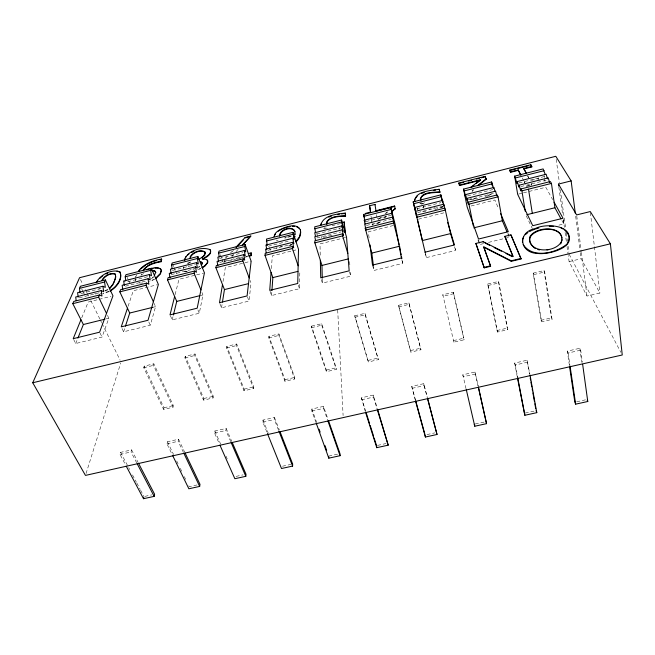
<?xml version="1.0" encoding="UTF-8"?>
<svg xmlns="http://www.w3.org/2000/svg" width="655" height="655" viewBox="0 0 655 655"><rect width="100%" height="100%" fill="white"/><g stroke="black" fill="none" stroke-linecap="round" stroke-linejoin="round"><path stroke-width="0.49" stroke-dasharray="3.27 2.46" d="M270.032 291.229L271.579 295.536L299.499 288.699L299.834 270.916M294.693 379.024L294.734 377.427L278.94 333.919L268.918 336.31L268.812 337.849L284.95 381.284L294.693 379.024L278.858 335.45L278.94 333.919M284.95 381.284L285.015 379.679L268.918 336.31M278.465 429.967L274.371 419.511L274.478 417.497L262.999 420.092L262.86 422.115L267.42 433.479M276.811 248.867L276.926 247.115M531.827 183.154L531.23 185.242L531.254 183.343M271.579 295.536L271.858 291.549M271.358 268.607L272.324 255.859L291.721 250.996M253.632 388.538L253.78 386.925L236.709 344.006L226.81 346.372L226.597 347.936L244.012 390.765L253.632 388.538L236.52 345.562L236.709 344.006M244.012 390.765L244.176 389.152L226.81 346.372M98.987 289.485L99.142 288.11M219.826 303.56L221.513 307.801L249.015 301.071L251.045 283.001L250.112 280.487M230.781 441.707L225.901 430.482L226.155 428.444L214.848 431.006L214.553 433.053L219.114 443.304M417.849 208.069L417.612 209.69L417.743 207.643M213.08 397.937L213.325 396.308L195.01 353.978L185.234 356.312L184.906 357.884L203.566 400.139L213.08 397.937L194.707 355.542L195.01 353.978M221.513 307.801L222.291 303.011M203.566 400.139L203.836 398.51L185.234 356.312M223.003 281.609L225.32 267.658L251.143 261.173M224.599 262.352L225.001 260.019M224.714 260.387L224.444 261.943L244.986 256.776M183.408 452.343L178.135 441.298L178.528 439.243L167.377 441.765L166.951 443.828L172.314 454.832M170.365 315.71L172.2 319.886L199.292 313.246L202.96 294.906L201.945 292.433M173.01 407.222L173.354 405.576L153.835 363.82L144.182 366.12L143.74 367.709L163.611 409.4L173.01 407.222L153.417 365.4L153.835 363.82M163.611 409.4L163.979 407.754L144.182 366.12M135.233 278.637L135.831 276.107M187.756 263.785L190.621 262.139L187.756 261.992M172.2 319.886L173.157 315.997M175.122 294.578L178.979 279.284L195.624 275.1M136.707 462.831L131.049 451.95L131.581 449.879L120.594 452.376L120.021 454.447L125.776 465.287M122.035 328.507L123.607 331.79L150.306 325.248L155.554 306.638L154.105 303.396M86.067 473.475L120.733 363.017M123.607 331.79L125.138 327.099M128.11 306.27L133.276 290.746L157.421 284.688M73.63 339.478L75.734 343.515L102.033 337.071L108.836 318.215L107.281 315.014M140.989 275.354L141.529 274.011M423.417 207.16L423.719 206.407M188.444 266.863L188.943 265.619M423.621 205.981L423.687 208.134M75.734 343.515L77.544 338.995M81.719 317.896L88.204 302.053L98.111 299.572M136.011 276.492L136.756 274.773M141.455 274.969L143.551 273.553M183.253 268.64L183.998 267.15M183.089 268.239L183.834 266.757M472.034 191.096L473.368 189.59M472.116 191.53L473.45 190.024M232.075 251.872L233.458 250.406M225.672 258.103L227.064 256.629M230.535 252.945L231.919 251.471M231.829 256.056L233.237 254.574M236.054 251.602L238.166 249.375M231.976 256.457L233.385 254.975M153.647 277.032L151.33 278.76M152.394 277.548L153.475 276.631M379.753 218.713L382.086 216.748M385.967 213.481L387.523 212.171M378.091 219.597L381.202 216.977M385.083 213.71L387.416 211.753M379.065 222.119L377.534 223.404L372.179 224.747L372.294 225.173L371.508 219.392M384.411 217.624L385.942 216.338M377.648 223.83L379.941 221.898M384.526 218.049L386.81 216.117M155.079 279.038L149.496 281.797M291.491 244.495L287.455 246.411M289.96 245.838L291.622 244.904M187.592 263.392L190.433 261.82L190.597 262.221M198.162 267.109L199.709 266.323M198.326 267.51L199.873 266.724M151.854 280.315L153.483 279.513M107.829 289.42L104.644 290.697M108.009 289.813L104.833 291.082M421.55 204.303L424.415 202.829L419.863 203.14M439.701 207.922L443.034 206.497M440.627 207.995L443.124 206.931L442.583 205.13M486.698 196.402L491.569 194.33L491.487 193.888L485.052 196.508M108.959 291.213L103.015 293.325M109.148 291.606L103.203 293.71M197.679 269.852L199.284 269.262A12.437 5.273 -21 0 0 200.774 268.591M434.879 209.723L438.031 208.634M287.43 237.159L291.229 235.923M291.36 236.332L284.745 238.15M433.364 208.184L434.936 207.692M340.649 223.584L332.118 225.705M81.122 293.489L101.443 288.356M147.547 276.721L125.957 282.174L123.689 281.011M172.412 270.441L195.419 264.628M219.523 258.545L242.866 252.65M268.313 246.231L290.018 240.745M316.783 233.991L341.877 227.653M365.998 221.57L391.461 215.135M416.858 208.724L440.856 202.665M467.555 195.927L492.879 189.532M519.006 182.933L545.697 176.195M539.188 180.322L538.279 178.668L530.124 180.723L530.059 180.281M79.263 297.82L99.748 292.654M125.441 286.186L146.221 280.954M171.274 274.642L194.478 268.796M219.761 262.426L242.317 256.752M267.928 250.292L291.917 244.258M316.84 237.978L341.181 231.845M366.473 225.476L391.174 219.253M417.775 212.556L442.952 206.21M467.932 199.922L494.468 193.233M520.758 186.609L547.76 179.814M245.969 256.531L247.926 256.031M527.381 185.742L531.156 184.792M237.315 259.151L243.185 257.677M244.159 257.431L248.073 256.441M323.414 237.454L334.189 234.736M529.338 185.717L526.505 186.429L524.229 181.959M99.102 299.319L110.99 296.338M196.606 274.854L203.459 273.135M292.695 250.75L297.542 249.539M345.57 237.487L319.992 243.906L320.262 256.433M393.368 225.492L368.339 231.772L369.346 239.82M418.373 219.22L444.737 212.605M471.125 205.989L494.902 200.021L498.709 209.019M518.629 194.068L522.51 193.094M523.484 192.848L545.812 187.248L552.648 199.57M105.897 318.936L108.836 318.215M152.689 307.351L155.554 306.638M201.011 295.389L202.96 294.906M321.286 279.579L322.399 283.091L350.744 276.148L350.433 272.259M372.515 265.095L374.005 270.45L402.784 263.4L402.072 259.577M425.103 252.167L426.397 257.611L455.626 250.456L454.832 246.788M477.978 239.935L479.607 244.577L483.57 243.603M488.515 242.391L509.295 237.306L508.632 233.581M558.944 225.14L563.808 223.953L563.161 219.212M569.105 261.607L581.149 258.725L599.898 293.055L586.995 296.068L569.105 261.607L568.278 255.565M311.559 326.125L321.711 323.701L336.195 367.815L336.261 369.395L326.395 371.68L311.567 327.647L311.559 326.125L326.354 370.091L326.395 371.68M354.748 315.8L365.031 313.344L378.344 359.644L368.356 361.961L354.748 315.8L368.356 361.961M398.494 305.345L408.908 302.856L420.96 349.77L410.849 352.112L398.494 305.345L410.849 352.112M453.874 342.147L442.805 294.758L453.358 292.236L464.117 339.773L453.874 342.147L453.489 340.608L463.699 338.234L464.117 339.773M487.705 284.033L498.398 281.47L498.922 282.911L507.813 329.645L497.44 332.052L487.705 284.033L497.44 332.052M533.186 273.16L544.027 270.572L544.673 271.989L552.067 319.394L541.562 321.826L533.186 273.16L541.562 321.826M143.74 367.709L153.417 365.4M184.906 357.884L194.707 355.542M226.597 347.936L236.52 345.562M268.812 337.849L278.858 335.45M311.567 327.647L321.744 325.216L321.711 323.701M354.871 317.307L365.179 314.842L365.031 313.344M398.739 306.835L409.178 304.338L408.908 302.856M453.759 293.694L443.173 296.224L442.805 294.758M488.196 285.474L498.922 282.911M533.817 274.584L544.673 271.989M163.979 407.754L173.354 405.576M203.836 398.51L213.325 396.308M244.176 389.152L253.78 386.925M285.015 379.679L294.734 377.427M326.354 370.091L336.195 367.815M368.208 360.389L378.164 358.072M410.579 350.556L420.666 348.223M496.94 330.529L507.281 328.13L507.813 329.645M540.94 320.32L551.42 317.896L552.067 319.394M316.013 422.573L311.862 411.021L311.862 409.023L323.505 406.387L327.868 418.922M365.236 411.266L361.437 397.781L373.252 395.104L377.37 408.548M415.278 400.025L411.749 386.385L423.744 383.666L427.355 397.323M466.024 388.644L462.815 374.807L474.99 372.048L478.166 385.901M517.327 377.116L514.658 363.058L527.013 360.258L529.846 374.046M569.359 365.146L567.279 351.129L579.831 348.288L580.698 350.171L582.361 362.256M120.021 454.447L131.049 451.95M166.951 443.828L178.135 441.298M214.553 433.053L225.901 430.482M262.86 422.115L274.371 419.511M311.862 411.021L323.545 408.384L323.505 406.387M361.601 399.771L373.456 397.086L373.252 395.104M412.069 388.341L424.104 385.623L423.744 383.666M475.522 373.98L463.306 376.748L462.815 374.807M514.658 363.058L515.313 364.974L527.709 362.166M567.279 351.129L568.106 353.029L580.698 350.171M144.943 496.367L151.706 494.885M197.049 484.954L189.213 486.665L188.321 484.831M236.07 476.398L243.021 474.875M282.502 466.229L290.812 464.411M328.736 456.101L338.095 454.046M377.509 445.408L386.057 443.541M426.994 434.568L434.699 432.881M475.252 423.998L485.027 421.853M525.187 413.059L535.102 410.881M576.703 401.769L585.988 399.73M284.614 237.74L286.489 237.356M428.869 209.264L430.818 208.863M100.002 293.923L102.262 293.473M280.119 246.722L282.42 246.272M192.865 269.139L194.772 268.804M477.479 198.571L470.167 198.973M142.544 283.124L137.575 282.829M425.799 211.704L420.412 211.573M474.04 199.456L468.44 199.038M419.961 203.566L424.555 203.435L424.415 202.829M327.418 228.251L323.423 227.825M185.496 271.235L187.158 271.44M187.322 271.841L184.391 271.203M323.554 228.235L325.42 228.595M276.181 240.082L278.105 240.508M94.664 293.325L95.917 294.12M561.933 220.538L563.808 223.953M120.594 452.376L128.224 466.81M128.707 467.711L129.657 469.512M132.523 474.924L136.338 482.145M136.821 483.046L140.162 489.359M140.637 490.259L143.977 496.58M569.179 254.287L620.825 352.3M527.84 176.064L528.724 177.751M527.463 175.663L529.24 179.036M131.581 449.879L138.164 462.561M522.33 177.947L523.697 180.624M524.156 181.517L525.523 184.194M100.01 333.002L102.033 337.071M81.703 288.904L83.005 291.532M83.439 292.408L84.741 295.037M80.45 279.554L82.702 284.139M85.412 289.633L86.763 292.384M87.213 293.301L88.564 296.052M90.824 300.637L99.838 318.969M100.297 319.886L101.648 322.628M102.098 323.545L120.135 360.209M167.377 441.765L173.616 454.595M176.735 461.014L178.07 463.756M180.305 468.341L182.082 472.009M184.309 476.586L185.652 479.337M526.276 215.863L532.351 228.603M178.528 439.243L184.661 452.114M127.168 277.392L128.388 280.062M128.798 280.954L130.018 283.623M148.791 321.941L150.306 325.248M135.372 280.561L135.552 280.954L135.413 279.03M214.848 431.006L220.629 444.041M225.991 456.142L227.228 458.934M226.155 428.444L231.829 441.527M507.748 233.63L509.295 237.306M172.511 263.908L173.649 266.626M174.034 267.527L175.172 270.237M175.556 271.145L176.694 273.856M197.892 309.88L199.292 313.246M262.999 420.092L268.304 433.332M274.478 417.497L279.3 429.836M220.383 254.795L221.791 258.471M222.151 259.388L223.56 263.064M247.41 296.789L249.015 301.071M311.862 409.023L316.676 422.475M323.545 408.384L327.59 419.97M269.401 247.467L270.376 250.267M298.328 285.22L299.499 288.699M321.744 325.216L336.261 369.395M361.437 397.781L365.67 411.176M316.75 233.483L318.224 238.215M373.456 397.086L376.993 408.622M454.505 246.706L455.626 250.456M349.434 271.719L350.744 276.148M365.179 314.842L378.344 359.644M411.749 386.385L415.483 399.992M424.104 385.623L427.199 397.348M409.178 304.338L420.96 349.77M401.859 259.798L402.784 263.4M425.504 253.829L426.397 257.611M453.358 292.236L463.699 338.234M474.99 372.048L478.076 385.934M478.69 239.967L479.607 244.577M515.313 364.974L517.745 377.796M498.398 281.47L507.281 328.13M527.013 360.258L529.51 374.095M544.027 270.572L551.42 317.896M538.213 178.226L538.279 178.668M544.117 175.671L544.395 177.595M544.542 178.561L544.96 181.46M568.106 353.029L569.883 365.056M376.486 214.635L376.895 217.444M579.831 348.288L581.771 362.354M556.21 159.329L559.378 182.565M560.344 189.631L565.592 228.022M566.28 233.074L567.386 241.155M568.082 246.206L568.908 252.273M558.871 187.101L562.604 214.283M563.292 219.319L564.397 227.375M565.093 232.41L566.477 242.481M567.033 246.501L568.139 254.558M371.008 216.076L371.917 222.823M576.752 215.937L581.288 251.438M581.419 252.453L586.995 296.068M575.688 216.273L580.232 251.651M580.363 252.658L581.149 258.725M373.391 265.627L374.005 270.45M590.392 212.572L599.898 293.055M349.573 261.574L349.885 265.455M339.028 227.596L339.143 229.34M337.685 309.954L343.105 415.557M321.417 236.373L321.458 237.945M322.301 279.169L322.399 283.091M200.618 268.19A12.437 5.273 -21 0 1 199.12 268.861"/><path stroke-width="0.98" d="M210.648 250.693C211.033 255.294 204.565 256.711 202.87 259.216M190.278 258.283L190.302 257.235C192.791 252.65 200.422 249.334 205.13 252.298L204.753 255.18L201.953 257.939M267.42 433.479L281.494 468.513L292.605 466.082L292.654 464.002L280.045 431.735M522.444 242.244L522.543 239.55L523.501 237.02M298.14 265.807L292.4 248.499L292.474 246.419L265.209 253.28L265.021 255.376L272.857 277.597L271.931 290.558M266.798 249.62L265.946 245.06L292.76 238.281L293.964 239.755L292.965 232.361L266.487 239.075L267.158 245.576M271.064 272.529L269.729 290.361L297.738 283.476L298.508 249.293L292.965 232.361M219.941 445.163L234.858 478.715L245.813 476.324L246.002 474.228L232.23 442.461M115.837 277.171L115.165 274.158C110.163 272.848 104.563 276.173 102.147 280.594M249.047 256.195L251.004 255.704L251.291 253.28L251.143 252.871L248.22 253.608M251.004 255.704L251.143 252.871M300.596 232.091L299.384 236.995L295.831 241.531M249.187 277.966L242.882 260.936L243.169 258.823L216.297 265.578L215.904 267.715L224.452 289.584L222.446 302.053M218.623 261.763L217.845 257.219L244.274 250.537L245.789 251.913L244.814 246.501L245.076 244.503L218.975 251.127L218.598 253.141L219.22 256.744M161.179 270.319L160.262 273.561L155.612 278.203M320.868 224.624C323.824 214.987 336.817 214.201 345.267 213.055L345.594 216.101C339.306 216.518 331.479 216.33 327.132 221.701L326.657 223.609M320.991 225.033L321.204 223.642M547.498 178.88L546.18 174.238L517.311 181.533L517.024 183.433L514.642 176.138L543.126 168.916L545.181 174.353M172.764 455.749L188.861 488.777L199.669 486.419L199.988 484.307L185.103 453.039M549.586 182.557L548.26 177.857L519.128 185.201L518.825 187.101L517.311 181.533M560.999 218.835L554.908 207.758L551.444 183.416L550.372 181.55L520.979 188.943L520.659 190.826L519.128 185.201M222.503 284.598L219.49 302.716L247.082 295.929L251.143 261.173L245.076 244.503M155.661 272.284L154.343 275.649M294.873 234.203C296.519 224.215 278.809 228.398 279.669 236.177M295.012 234.613L295.11 234.031M126.251 466.188L143.502 498.709L154.162 496.375L154.605 494.247L138.631 463.462M562.187 239.689C558.289 253.387 527.046 254.206 529.911 236.651C536.617 225.099 568.163 225.664 560.721 243.996M200.938 289.952L194.093 273.192L194.584 271.047L196.434 272.3L195.542 266.798L169.277 273.413L169.989 277.99M171.135 273.733L170.431 269.205L196.484 262.614L198.293 263.908L197.409 258.504L197.867 256.482L172.134 263.007L171.569 265.054L172.126 268.648M143.502 498.709L143.822 497.284M173.395 315.022L176.744 301.398L167.508 279.873L168.106 277.704L194.584 271.047M273.978 236.635L275.223 233.614A13.616 5.821 -18.2 0 1 280.135 229.561C285.948 226.786 296.879 222.364 300.473 230.208M174.639 296.486L170.005 314.883L197.188 308.194L204.442 272.889L197.867 256.482M143.24 270.769C146.753 264.579 155.538 262.999 160.835 261.566L161.597 259.02C152.959 260.387 144.034 263.842 138.565 270.965M160.999 261.951L161.597 259.02M279.71 235.522C280.872 229.651 291.86 225.713 295.004 231.583M294.308 237.724L294.815 236.07L294.955 236.488M115.558 278.064L113.38 283.762M153.385 301.767L146.016 285.277L146.695 283.091L148.857 284.254L148.046 278.768L122.157 285.302L122.796 289.862M124.327 285.531L123.689 281.011L149.373 274.527L151.477 275.73L150.675 270.343L151.321 268.28L125.94 274.715L125.203 276.803L125.703 280.381M420.379 198.621C424.031 192.071 433.536 192.906 439.98 192.218L439.882 191.792C434.159 192.439 419.405 191.661 420.862 200.43M125.441 326.165L129.723 313.041L119.816 291.86L120.602 289.649L146.695 283.091M127.463 308.21L121.249 326.861L148.03 320.279L158.387 284.45L151.321 268.28M414.566 199.619L417.366 195.829M106.511 313.418L98.635 297.182L99.503 294.963L101.951 296.044L101.23 290.574L75.71 297.01L76.16 300.645M78.174 297.165L77.609 292.662L102.925 286.26L105.316 287.381L104.603 282.018L105.422 279.922L80.401 286.268L79.476 288.38L80.041 292.842M77.912 338.086L83.365 324.52L72.803 303.666L73.778 301.431L99.503 294.963M80.958 319.763L73.213 338.676L99.601 332.183L112.971 295.839L105.422 279.922M571.135 180.895L558.453 184.08L576.621 214.922L590.278 211.565L610.394 243.816L622.25 354.994L85.453 475.407L32.75 382.757L79.55 277.72L555.792 156.291L571.135 180.895L575.295 213.243M201.355 264.972L202.108 263.572A6.214 2.636 -21 0 0 200.446 261.722M274.486 235.53L275.362 234.023M113.037 284.524L109.565 288.773M96.097 282.698C100.436 274.797 111.063 268.918 119.857 271.727C122.853 278.326 116.795 286.088 111.489 289.805M96.768 282.289L97.759 280.7M101.967 280.209C104.382 275.788 109.983 272.472 114.985 273.774L115.55 274.478C115.894 279.538 113.11 284.966 109.377 288.388M143.068 270.384C146.957 264.595 154.179 262.156 160.835 261.566M185.299 257.595L186.266 256.293M138.737 271.358L139.761 270.147M236.242 247.459L243.185 240.09M295.962 241.941C299.335 238.969 301.595 234.318 300.342 229.799M236.087 247.058L245.117 237.487L250.849 236.029L242.538 245.33M242.399 244.929L250.849 236.029M99.454 278.612L102.81 275.771M140.784 268.943L145.402 265.291M391.289 211.843L395.104 208.634L391.395 212.269M478.207 185.594L486.215 179.241L485.109 176.375L458.697 183.097L458.787 183.523L463.675 182.278M477.43 185.733L486.141 178.815M525.294 234.703L527.955 232.533M470.896 187.248L480.533 179.74L480.614 180.174L459.499 185.545L458.697 183.097M471.706 187.093L473.901 185.34M155.784 278.596L160.426 273.954L161.351 270.712L160.778 269.09C157.618 266.38 152.992 268.124 149.422 268.943M476.095 183.588L479.861 180.739M187.674 254.992L188.886 254.115M529.625 231.592L531.295 230.65M109.991 291.131C116.271 287.791 123.091 279.341 120.029 272.112L116.926 271.145M146.941 264.358L152.165 261.918M281.724 229.225L280.266 229.962A13.616 5.821 -18.2 0 0 278.285 231.231M191.628 252.437L193.937 251.348M105.963 273.921L107.764 273.176M532.089 230.331L534.48 229.373M282.452 228.857L284.843 227.915M328.769 217.116L331.479 216.06M421.509 193.462L424.211 192.439M146.597 269.917L148.685 269.156M341.452 222.864L344.211 221.93L345.095 232.443L344.211 221.93M153.09 261.541L156.553 260.51M285.711 227.662L287.455 227.146M535.274 229.053L538.926 227.989M369.846 207.103L370.583 212.548L369.616 205.785L374.971 204.417L375.086 204.835M520.578 174.811L518.293 170.341L510.581 172.306L509.656 170.12L530.812 164.732L531.827 166.902L523.91 168.916L523.844 168.482L531.762 166.468M248.13 237.159L245.265 237.888L245.117 237.487M468.562 181.034L471.494 180.289M476.382 179.044L479.321 178.291M481.278 177.8L485.183 176.801L486.215 179.241M509.729 170.554L515.493 169.088M517.417 168.597L527.995 165.903M509.656 170.12L510.507 171.872L518.22 169.907L520.962 175.27M480.533 179.74L459.409 185.111L459.499 185.545M326.837 224.493L327.009 221.292C331.356 215.921 339.184 216.109 345.472 215.691L345.267 213.055M370.468 212.13L365.465 213.399L365.58 213.817M383.887 209.174L394.711 206.423L394.605 206.006L375.904 210.746L376.019 211.164L381.922 209.674M320.344 260.289L320.729 277.826L349.172 270.834L346.552 237.241L341.55 220.039L314.687 226.851L315.448 232.419M390.839 207.537L392.443 214.889L391.878 213.235L364.27 220.211L365.015 221.816L363.582 214.447L390.839 207.537L395.293 225.009L401.4 257.996L372.515 265.095L369.977 244.847M414.525 207.512L414.942 209.207L413.199 201.863L440.856 194.854L442.772 202.182L442.551 200.43L414.525 207.512L416.76 216.936L416.351 215.258L444.868 208.085L450.583 233.589L453.948 244.831M500.608 213.514L508.305 231.714L478.51 239.042L467.162 206.98L463.543 189.099L491.618 181.975L493.608 188.37M79.476 288.38L104.603 282.018M125.203 276.803L150.675 270.343M171.569 265.054L197.409 258.504M218.598 253.141L244.814 246.501M266.307 241.056L292.9 234.318M314.711 228.791L341.681 221.963L341.55 220.039M363.812 216.355L391.182 209.42M413.641 203.73L441.421 196.697M463.543 189.099L464.207 190.924L492.396 183.777M515.526 177.923L544.133 170.677M341.681 221.963L342.843 227.408L341.959 225.852L314.752 232.73L315.497 236.39M464.207 190.924L465.607 196.418L465.533 194.617L493.976 187.428L494.959 191.137M244.274 250.537L245.257 256.007L243.726 254.648L217.083 261.361L217.861 265.955M292.76 238.281L293.833 243.775L292.621 242.317L265.578 249.137L266.266 252.822M341.959 225.852L343.13 231.354L342.229 229.807L314.793 236.725L315.546 240.426M391.878 213.235L393.147 218.754L392.591 217.108L364.745 224.133L365.76 228.775M444.851 208.888L443.697 204.221L415.434 211.352L415.843 213.039M465.533 194.617L466.95 200.168L466.892 198.375L495.581 191.137L496.826 195.82M248.9 255.786L250.857 255.294M342.229 229.807L343.416 235.366L342.516 233.835L314.842 240.794L314.867 242.858L321.965 265.439L322.276 278.187M373.391 265.627L371.803 253.1L365.22 228.12L393.311 221.054L393.868 222.692L392.591 217.108M466.892 198.375L468.317 203.983L468.268 202.198L497.219 194.92L498.046 196.836L502.352 220.768L506.978 231.796M72.803 303.666L98.635 297.182M119.816 291.86L146.016 285.277M167.508 279.873L194.093 273.192M215.904 267.715L242.882 260.936M265.021 255.376L292.4 248.499M314.867 242.858L342.655 235.874L342.516 233.835M365.457 230.142L393.671 223.052L393.311 221.054M445.466 210.042L416.817 217.239L416.351 215.258M468.268 202.198L468.964 204.139L498.046 196.836M520.979 188.943L521.912 190.834L551.444 183.416M83.365 324.52L104.915 319.181M129.723 313.041L152.689 307.351M176.744 301.398L200.045 295.626M224.452 289.584L248.089 283.73M272.857 277.597L297.902 271.391M321.965 265.439L348.362 258.897M371.803 253.1L399.591 246.215L400.475 250.988M450.583 233.589L422.385 240.573L413.199 201.863M473.721 227.858L502.352 220.768M526.767 214.725L554.908 207.758M425.103 252.167L454.439 244.962L447.66 222.364M475.89 243.439L483.161 241.654L513.143 256.621L504.808 236.349L510.916 234.85L520.971 258.471L521.053 258.954L511.301 261.312L483.758 247.205L490.611 266.307L484.242 267.846L475.89 243.439L484.242 267.846M484.151 267.363L490.521 265.824L490.611 266.307M490.521 265.824L483.668 246.73L511.219 260.829L520.971 258.471M32.75 382.757L610.394 243.816M316.357 423.531L328.794 458.164L340.06 455.7L339.97 453.637L328.548 420.846M365.539 412.224L376.756 447.668L388.194 445.171L377.665 409.514M415.54 400.999L425.414 437.024L437.016 434.486L427.609 398.305M474.277 424.211L474.777 426.225L486.542 423.654L478.379 386.892M517.515 378.123L524.851 415.27L536.789 412.658L530.026 375.037M569.506 366.145L574.844 402.178L575.663 404.151L587.772 401.499L582.639 364.262M288.323 226.957L290.075 226.581M151.051 268.91L153.016 268.525M546.925 249.964L548.693 249.62M337.456 214.488L339.388 214.144M159.624 259.748L161.76 259.405M439.98 192.218L439.12 189.262C431.088 190.662 416.064 190.638 414.607 200.872M433.716 190.253L435.55 190.065M341.361 213.874L345.381 213.465M154.989 268.141L158.338 268.173M197.982 258.962L199.628 258.881L203.459 256.171L205.171 253.403L204.974 251.905C200.266 248.941 192.636 252.265 190.138 256.842L190.63 258.561M151.706 270.523L154.867 270.867L155.833 272.677M152.582 270.908L153.99 270.908L155.636 271.833M292.433 226.302L294.537 226.294M549.299 226.262L553.557 226.286M202.714 258.823L206.751 259.617L207.594 260.518L207.217 263.04L205.064 265.447A12.437 5.273 -21 0 1 202.035 267.461M537.788 249.555L539.63 249.915M296.371 226.573L299.613 228.489M101.23 290.574L103.646 291.671L102.925 286.26M485.068 243.03L489.613 245.298M494.157 247.574L501.419 251.201M505.963 253.477L512.325 256.654M560.926 227.866L563.177 229.037M148.046 278.768L150.175 279.955L149.373 274.527M535.364 248.613C514.052 233.18 557.864 219.892 562.047 238.043M195.542 266.798L197.376 268.067L196.484 262.614M159.935 268.648L160.942 269.483M564.536 229.954C581.607 245.993 549.283 255.229 537.444 253.419C519.571 252.986 517.049 232.099 535.2 228.579C546.213 222.561 577.628 225.451 566.902 244.233C555.448 253.28 532.662 258.84 523.173 244.569M209.51 249.391L210.37 250.136M243.169 258.823L244.716 260.166L243.726 254.648M206.906 260.01L207.75 260.919L207.823 262.27L205.22 265.848A12.437 5.273 -21 0 1 202.19 267.862M292.474 246.419L293.702 247.86L292.621 242.317M554.114 202.215L563.03 218.262L532.761 225.705L517.663 194.314L514.642 176.138M531.827 166.902L530.812 164.732M523.844 168.482L526.505 173.534M523.91 168.916L526.129 173.133M137.182 463.74L154.162 496.375M183.85 453.268L199.669 486.419M365.22 228.12L365.965 229.7M420.363 199.145L420.764 200.012M414.5 200.446L414.975 201.503M587.199 400.189L587.772 401.499M231.182 442.641L245.813 476.324M521.053 258.954L510.916 234.85M512.849 256.187L504.808 236.349M202.731 258.741L202.894 259.134C206.112 257.399 212.498 254.32 210.222 249.735C201.961 246.133 186.921 250.718 184.62 260.06M278.834 430.916L292.605 466.082M319.091 429.197L320.123 432.079M324.945 445.531L326.665 450.337M536.093 410.669L536.789 412.658M327.926 420.936L340.06 455.7M366.276 413.092L369.6 423.613M370.206 425.529L373.53 436.05M374.136 437.966L376.257 444.663M377.288 409.588L388.194 445.171M342.655 235.874L347.821 253.46M345.472 215.691L345.594 216.101M345.079 215.79L345.201 216.199M415.745 400.966L424.8 434.019M363.582 214.447L364.377 217.337M369.616 205.785L369.723 206.194M486.542 423.654L478.518 387.916M427.461 398.322L437.016 434.486M393.671 223.052L399.141 244.454M442.551 200.43L443.918 205.965L443.697 204.221M417.399 219.466L425.283 252.879M466.286 389.61L474.777 426.225M439.12 189.262L439.21 189.68M364.27 220.211L365.081 223.887M440.856 194.854L442.583 202.739M468.964 204.139L473.36 226.057M483.161 241.654L483.251 242.121M394.605 206.006L395.211 209.06M517.745 377.796L524.851 415.27M485.109 176.375L485.183 176.801M400.827 252.895L401.188 254.803M401.54 256.719L401.892 258.627M491.618 181.975L492.347 185.987M530.222 378.05L530.575 380.023M530.927 382.004L531.819 386.941M532.179 388.923L532.531 390.896M532.892 392.877L534.488 401.769M534.848 403.75L535.733 408.687M511.219 260.829L511.301 261.312M425.07 434.994L425.414 437.024M510.507 171.872L510.581 172.306M521.912 190.834L525.245 211.295M518.22 169.907L518.293 170.341M528.495 189.18L532.318 213.35M570.03 366.055L575.663 404.151M374.971 204.417L376.019 211.164M558.453 184.08L558.731 186.094M376.56 445.621L376.756 447.668M465.304 195.084L465.377 196.525M465.214 194.65L465.296 196.082M328.753 456.789L328.794 458.164M184.759 258.881L184.784 260.453M200.602 262.123A6.206 2.636 -21 0 1 202.264 263.973"/></g></svg>
